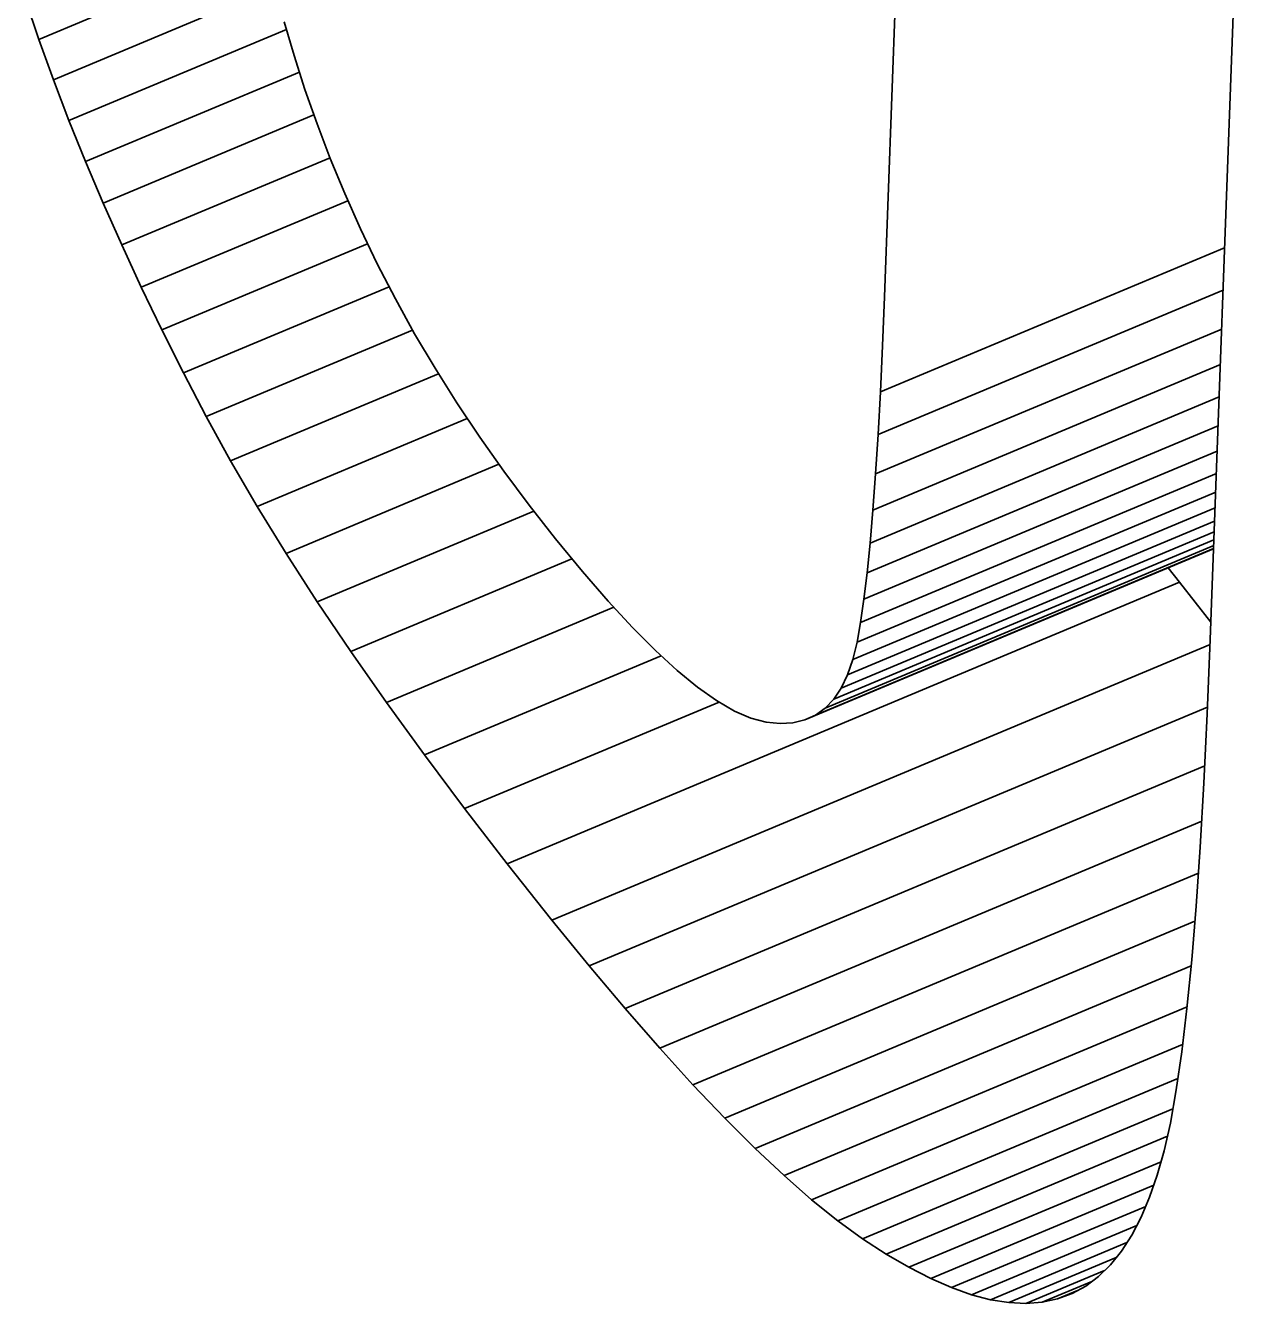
# Model space of a CAD drawing. Extents: x 23 to 417, y 3 to 294.
# Drawn here: x 282.8922 to 283.0488, y 65.3847 to 65.5479 of the extents above; entities that cross this region are included whole.
import ezdxf

# ---------------------------------------------------------------- set-up
doc = ezdxf.new("R2010")
doc.units = 0
doc.layers.get('0').update_dxf_attribs({"lineweight": 13})

# ---------------------------------------------------------------- blocks, each defined once
blk = doc.blocks.new('BLOCK3064')
at = {"color": 7, "lineweight": 35, "ltscale": 0.018894}
blk.add_line((16.12478, -66.8125), (16.15244, -66.05725), dxfattribs=at)
at = {"color": 7, "lineweight": 35, "ltscale": 0.017939}
blk.add_line((16.35912, -66.31421), (16.33287, -67.03127), dxfattribs=at)
at = {"color": 7, "lineweight": 35, "ltscale": 0.003934}
blk.add_line((15.58477, -66.64813), (15.72992, -66.58739), dxfattribs=at)
at = {"color": 7, "lineweight": 35, "ltscale": 0.003841}
blk.add_line((15.59402, -66.67388), (15.73575, -66.61456), dxfattribs=at)
at = {"color": 7, "lineweight": 35, "ltscale": 0.000672653}
blk.add_line((15.58477, -66.64813), (15.57618, -66.62264), dxfattribs=at)
at = {"color": 7, "lineweight": 35, "ltscale": 0.003765}
blk.add_line((15.60393, -66.69987), (15.74285, -66.64173), dxfattribs=at)
at = {"color": 7, "lineweight": 35, "ltscale": 0.00055823}
blk.add_line((15.74146, -66.63692), (15.74767, -66.65837), dxfattribs=at)
at = {"color": 7, "lineweight": 35, "ltscale": 0.000683788}
blk.add_line((15.59402, -66.67388), (15.58477, -66.64813), dxfattribs=at)
at = {"color": 7, "lineweight": 35, "ltscale": 0.000569178}
blk.add_line((15.74767, -66.65837), (15.75463, -66.68005), dxfattribs=at)
at = {"color": 7, "lineweight": 35, "ltscale": 0.000695552}
blk.add_line((15.60393, -66.69987), (15.59402, -66.67388), dxfattribs=at)
at = {"color": 7, "lineweight": 35, "ltscale": 0.003701}
blk.add_line((15.6145, -66.72613), (15.75107, -66.66897), dxfattribs=at)
at = {"color": 7, "lineweight": 35, "ltscale": 0.000581495}
blk.add_line((15.75463, -66.68005), (15.76235, -66.70199), dxfattribs=at)
at = {"color": 7, "lineweight": 35, "ltscale": 0.003649}
blk.add_line((15.62571, -66.75262), (15.76034, -66.69628), dxfattribs=at)
at = {"color": 7, "lineweight": 35, "ltscale": 0.000707521}
blk.add_line((15.6145, -66.72613), (15.60393, -66.69987), dxfattribs=at)
at = {"color": 7, "lineweight": 35, "ltscale": 0.000593897}
blk.add_line((15.76235, -66.70199), (15.77083, -66.72418), dxfattribs=at)
at = {"color": 7, "lineweight": 35, "ltscale": 0.000719129}
blk.add_line((15.62571, -66.75262), (15.6145, -66.72613), dxfattribs=at)
at = {"color": 7, "lineweight": 35, "ltscale": 0.003606}
blk.add_line((15.63758, -66.77936), (15.77064, -66.72368), dxfattribs=at)
at = {"color": 7, "lineweight": 35, "ltscale": 0.000606741}
blk.add_line((15.77083, -66.72418), (15.78007, -66.74662), dxfattribs=at)
at = {"color": 7, "lineweight": 35, "ltscale": 0.000615671}
blk.add_line((15.78007, -66.74662), (15.79006, -66.76913), dxfattribs=at)
at = {"color": 7, "lineweight": 35, "ltscale": 0.000731552}
blk.add_line((15.63758, -66.77936), (15.62571, -66.75262), dxfattribs=at)
at = {"color": 7, "lineweight": 35, "ltscale": 0.003576}
blk.add_line((15.65012, -66.80636), (15.78207, -66.75114), dxfattribs=at)
at = {"color": 7, "lineweight": 35, "ltscale": 0.000621477}
blk.add_line((15.79006, -66.76913), (15.80083, -66.79153), dxfattribs=at)
at = {"color": 7, "lineweight": 35, "ltscale": 0.000744223}
blk.add_line((15.65012, -66.80636), (15.63758, -66.77936), dxfattribs=at)
at = {"color": 7, "lineweight": 35, "ltscale": 0.003559}
blk.add_line((15.6633, -66.83361), (15.79464, -66.77865), dxfattribs=at)
at = {"color": 7, "lineweight": 35, "ltscale": 0.005958}
blk.add_line((16.12219, -66.87318), (16.34202, -66.78118), dxfattribs=at)
at = {"color": 7, "lineweight": 35, "ltscale": 0.000628032}
blk.add_line((15.80083, -66.79153), (15.81237, -66.81385), dxfattribs=at)
at = {"color": 7, "lineweight": 35, "ltscale": 0.000756788}
blk.add_line((15.6633, -66.83361), (15.65012, -66.80636), dxfattribs=at)
at = {"color": 7, "lineweight": 35, "ltscale": 0.003557}
blk.add_line((15.67714, -66.86111), (15.8084, -66.80618), dxfattribs=at)
at = {"color": 7, "lineweight": 35, "ltscale": 0.005971}
blk.add_line((16.12071, -66.90041), (16.34103, -66.8082), dxfattribs=at)
at = {"color": 7, "lineweight": 35, "ltscale": 0.000784896}
blk.add_line((16.12354, -66.84387), (16.12478, -66.8125), dxfattribs=at)
at = {"color": 7, "lineweight": 35, "ltscale": 0.00063462}
blk.add_line((15.81237, -66.81385), (15.82468, -66.83605), dxfattribs=at)
at = {"color": 7, "lineweight": 35, "ltscale": 0.000769523}
blk.add_line((15.67714, -66.86111), (15.6633, -66.83361), dxfattribs=at)
at = {"color": 7, "lineweight": 35, "ltscale": 0.003571}
blk.add_line((15.69163, -66.88885), (15.82338, -66.83371), dxfattribs=at)
at = {"color": 7, "lineweight": 35, "ltscale": 0.00064198}
blk.add_line((15.82468, -66.83605), (15.83776, -66.85815), dxfattribs=at)
at = {"color": 7, "lineweight": 35, "ltscale": 0.005989}
blk.add_line((16.11912, -66.92557), (16.34012, -66.83308), dxfattribs=at)
at = {"color": 7, "lineweight": 35, "ltscale": 0.000733548}
blk.add_line((16.12219, -66.87318), (16.12354, -66.84387), dxfattribs=at)
at = {"color": 7, "lineweight": 35, "ltscale": 0.000782444}
blk.add_line((15.69163, -66.88885), (15.67714, -66.86111), dxfattribs=at)
at = {"color": 7, "lineweight": 35, "ltscale": 0.003598}
blk.add_line((15.70718, -66.91715), (15.83993, -66.86159), dxfattribs=at)
at = {"color": 7, "lineweight": 35, "ltscale": 0.000649825}
blk.add_line((15.83776, -66.85815), (15.85161, -66.88014), dxfattribs=at)
at = {"color": 7, "lineweight": 35, "ltscale": 0.006013}
blk.add_line((16.11742, -66.94866), (16.33929, -66.85581), dxfattribs=at)
at = {"color": 7, "lineweight": 35, "ltscale": 0.006041}
blk.add_line((16.11561, -66.9697), (16.33854, -66.8764), dxfattribs=at)
at = {"color": 7, "lineweight": 35, "ltscale": 0.00068167}
blk.add_line((16.12071, -66.90041), (16.12219, -66.87318), dxfattribs=at)
at = {"color": 7, "lineweight": 35, "ltscale": 0.000657922}
blk.add_line((15.85161, -66.88014), (15.86623, -66.90203), dxfattribs=at)
at = {"color": 7, "lineweight": 35, "ltscale": 0.00080723}
blk.add_line((15.70718, -66.91715), (15.69163, -66.88885), dxfattribs=at)
at = {"color": 7, "lineweight": 35, "ltscale": 0.003635}
blk.add_line((15.72417, -66.94631), (15.85831, -66.89017), dxfattribs=at)
at = {"color": 7, "lineweight": 35, "ltscale": 0.000666975}
blk.add_line((15.86623, -66.90203), (15.88162, -66.92382), dxfattribs=at)
at = {"color": 7, "lineweight": 35, "ltscale": 0.006075}
blk.add_line((16.11369, -66.98865), (16.33786, -66.89484), dxfattribs=at)
at = {"color": 7, "lineweight": 35, "ltscale": 0.000630421}
blk.add_line((16.11912, -66.92557), (16.12071, -66.90041), dxfattribs=at)
at = {"color": 7, "lineweight": 35, "ltscale": 0.000843675}
blk.add_line((15.72417, -66.94631), (15.70718, -66.91715), dxfattribs=at)
at = {"color": 7, "lineweight": 35, "ltscale": 0.006115}
blk.add_line((16.11164, -67.00553), (16.33727, -66.91111), dxfattribs=at)
at = {"color": 7, "lineweight": 35, "ltscale": 0.003683}
blk.add_line((15.74262, -66.97633), (15.87853, -66.91945), dxfattribs=at)
at = {"color": 7, "lineweight": 35, "ltscale": 0.000675944}
blk.add_line((15.88162, -66.92382), (15.89778, -66.9455), dxfattribs=at)
at = {"color": 7, "lineweight": 35, "ltscale": 0.006159}
blk.add_line((16.10949, -67.02035), (16.33675, -66.92525), dxfattribs=at)
at = {"color": 7, "lineweight": 35, "ltscale": 0.000578832}
blk.add_line((16.11742, -66.94866), (16.11912, -66.92557), dxfattribs=at)
at = {"color": 7, "lineweight": 35, "ltscale": 0.006209}
blk.add_line((16.10722, -67.0331), (16.33631, -66.93722), dxfattribs=at)
at = {"color": 7, "lineweight": 35, "ltscale": 0.000880889}
blk.add_line((15.74262, -66.97633), (15.72417, -66.94631), dxfattribs=at)
at = {"color": 7, "lineweight": 35, "ltscale": 0.003747}
blk.add_line((15.76252, -67.00721), (15.90079, -66.94934), dxfattribs=at)
at = {"color": 7, "lineweight": 35, "ltscale": 0.000685945}
blk.add_line((15.89778, -66.9455), (15.91471, -66.96708), dxfattribs=at)
at = {"color": 7, "lineweight": 35, "ltscale": 0.006271}
blk.add_line((16.10454, -67.04415), (16.33594, -66.94731), dxfattribs=at)
at = {"color": 7, "lineweight": 35, "ltscale": 0.000527776}
blk.add_line((16.11561, -66.9697), (16.11742, -66.94866), dxfattribs=at)
at = {"color": 7, "lineweight": 35, "ltscale": 0.006354}
blk.add_line((16.10116, -67.05387), (16.33563, -66.95574), dxfattribs=at)
at = {"color": 7, "lineweight": 35, "ltscale": 0.000675383}
blk.add_line((15.91471, -66.96708), (15.93189, -66.98793), dxfattribs=at)
at = {"color": 7, "lineweight": 35, "ltscale": 0.006582}
blk.add_line((16.09233, -67.06936), (16.33519, -66.96772), dxfattribs=at)
at = {"color": 7, "lineweight": 35, "ltscale": 0.006458}
blk.add_line((16.0971, -67.06228), (16.33538, -66.96256), dxfattribs=at)
at = {"color": 7, "lineweight": 35, "ltscale": 0.000918504}
blk.add_line((15.76252, -67.00721), (15.74262, -66.97633), dxfattribs=at)
at = {"color": 7, "lineweight": 35, "ltscale": 0.007077}
blk.add_line((16.07387, -67.08266), (16.33499, -66.97338), dxfattribs=at)
at = {"color": 7, "lineweight": 35, "ltscale": 0.006891}
blk.add_line((16.08072, -67.07955), (16.33499, -66.97313), dxfattribs=at)
at = {"color": 7, "lineweight": 35, "ltscale": 0.006726}
blk.add_line((16.08688, -67.07512), (16.33506, -66.97126), dxfattribs=at)
at = {"color": 7, "lineweight": 35, "ltscale": 0.000476368}
blk.add_line((16.11369, -66.98865), (16.11561, -66.9697), dxfattribs=at)
at = {"color": 7, "lineweight": 35, "ltscale": 0.00383}
blk.add_line((15.78387, -67.03895), (15.92519, -66.9798), dxfattribs=at)
at = {"color": 7, "lineweight": 35, "ltscale": 0.000623348}
blk.add_line((15.93189, -66.98793), (15.94824, -67.00676), dxfattribs=at)
at = {"color": 7, "lineweight": 35, "ltscale": 0.000425019}
blk.add_line((16.11164, -67.00553), (16.11369, -66.98865), dxfattribs=at)
at = {"color": 7, "lineweight": 35, "ltscale": 0.000292414}
blk.add_line((16.31313, -66.99478), (16.30598, -66.98552), dxfattribs=at)
at = {"color": 7, "lineweight": 35, "ltscale": 0.011636}
blk.add_line((15.88377, -67.17447), (16.31313, -66.99478), dxfattribs=at)
at = {"color": 7, "lineweight": 35, "ltscale": 0.000809924}
blk.add_line((16.33327, -67.02015), (16.31313, -66.99478), dxfattribs=at)
at = {"color": 7, "lineweight": 35, "ltscale": 0.000956243}
blk.add_line((15.78387, -67.03895), (15.76252, -67.00721), dxfattribs=at)
at = {"color": 7, "lineweight": 35, "ltscale": 0.000571538}
blk.add_line((15.94824, -67.00676), (15.96376, -67.02355), dxfattribs=at)
at = {"color": 7, "lineweight": 35, "ltscale": 0.000374454}
blk.add_line((16.10949, -67.02035), (16.11164, -67.00553), dxfattribs=at)
at = {"color": 7, "lineweight": 35, "ltscale": 0.003937}
blk.add_line((15.80667, -67.07154), (15.95193, -67.01075), dxfattribs=at)
at = {"color": 7, "lineweight": 35, "ltscale": 0.000520429}
blk.add_line((15.96376, -67.02355), (15.97845, -67.0383), dxfattribs=at)
at = {"color": 7, "lineweight": 35, "ltscale": 0.000323675}
blk.add_line((16.10722, -67.0331), (16.10949, -67.02035), dxfattribs=at)
at = {"color": 7, "lineweight": 35, "ltscale": 0.000284226}
blk.add_line((16.10454, -67.04415), (16.10722, -67.0331), dxfattribs=at)
at = {"color": 7, "lineweight": 35, "ltscale": 0.001189}
blk.add_line((16.33287, -67.03127), (16.33095, -67.07879), dxfattribs=at)
at = {"color": 7, "lineweight": 35, "ltscale": 0.000994297}
blk.add_line((15.80667, -67.07154), (15.78387, -67.03895), dxfattribs=at)
at = {"color": 7, "lineweight": 35, "ltscale": 0.011392}
blk.add_line((15.91237, -67.21051), (16.33273, -67.03459), dxfattribs=at)
at = {"color": 7, "lineweight": 35, "ltscale": 0.000470113}
blk.add_line((15.97845, -67.0383), (15.9923, -67.05101), dxfattribs=at)
at = {"color": 7, "lineweight": 35, "ltscale": 0.004099}
blk.add_line((15.83092, -67.10499), (15.98215, -67.0417), dxfattribs=at)
at = {"color": 7, "lineweight": 35, "ltscale": 0.00025721}
blk.add_line((16.10116, -67.05387), (16.10454, -67.04415), dxfattribs=at)
at = {"color": 7, "lineweight": 35, "ltscale": 0.000421336}
blk.add_line((15.9923, -67.05101), (16.00534, -67.0617), dxfattribs=at)
at = {"color": 7, "lineweight": 35, "ltscale": 0.000233524}
blk.add_line((16.0971, -67.06228), (16.10116, -67.05387), dxfattribs=at)
at = {"color": 7, "lineweight": 35, "ltscale": 0.000373607}
blk.add_line((16.00534, -67.0617), (16.01753, -67.07034), dxfattribs=at)
at = {"color": 7, "lineweight": 35, "ltscale": 0.000213309}
blk.add_line((16.09233, -67.06936), (16.0971, -67.06228), dxfattribs=at)
at = {"color": 7, "lineweight": 35, "ltscale": 0.001033}
blk.add_line((15.83092, -67.10499), (15.80667, -67.07154), dxfattribs=at)
at = {"color": 7, "lineweight": 35, "ltscale": 0.004405}
blk.add_line((15.85661, -67.1393), (16.01915, -67.07128), dxfattribs=at)
at = {"color": 7, "lineweight": 35, "ltscale": 0.000328794}
blk.add_line((16.01753, -67.07034), (16.0289, -67.07695), dxfattribs=at)
at = {"color": 7, "lineweight": 35, "ltscale": 0.0001984}
blk.add_line((16.08688, -67.07512), (16.09233, -67.06936), dxfattribs=at)
at = {"color": 7, "lineweight": 35, "ltscale": 0.010702}
blk.add_line((15.93622, -67.23973), (16.33112, -67.07446), dxfattribs=at)
at = {"color": 7, "lineweight": 35, "ltscale": 0.000287195}
blk.add_line((16.0289, -67.07695), (16.03944, -67.08152), dxfattribs=at)
at = {"color": 7, "lineweight": 35, "ltscale": 0.000250547}
blk.add_line((16.03944, -67.08152), (16.04913, -67.08405), dxfattribs=at)
at = {"color": 7, "lineweight": 35, "ltscale": 0.000188125}
blk.add_line((16.07387, -67.08266), (16.08072, -67.07955), dxfattribs=at)
at = {"color": 7, "lineweight": 35, "ltscale": 0.000189687}
blk.add_line((16.08072, -67.07955), (16.08688, -67.07512), dxfattribs=at)
at = {"color": 7, "lineweight": 35, "ltscale": 0.001107}
blk.add_line((16.33095, -67.07879), (16.3288, -67.123), dxfattribs=at)
at = {"color": 7, "lineweight": 35, "ltscale": 0.000224591}
blk.add_line((16.04913, -67.08405), (16.05808, -67.08491), dxfattribs=at)
at = {"color": 7, "lineweight": 35, "ltscale": 0.000206507}
blk.add_line((16.05808, -67.08491), (16.06632, -67.08445), dxfattribs=at)
at = {"color": 7, "lineweight": 35, "ltscale": 0.000193876}
blk.add_line((16.06632, -67.08445), (16.07387, -67.08266), dxfattribs=at)
at = {"color": 7, "lineweight": 35, "ltscale": 0.001072}
blk.add_line((15.85661, -67.1393), (15.83092, -67.10499), dxfattribs=at)
at = {"color": 7, "lineweight": 35, "ltscale": 0.010032}
blk.add_line((15.95918, -67.26697), (16.32933, -67.11206), dxfattribs=at)
at = {"color": 7, "lineweight": 35, "ltscale": 0.001025}
blk.add_line((16.3288, -67.123), (16.32643, -67.16392), dxfattribs=at)
at = {"color": 7, "lineweight": 35, "ltscale": 0.001111}
blk.add_line((15.88377, -67.17447), (15.85661, -67.1393), dxfattribs=at)
at = {"color": 7, "lineweight": 35, "ltscale": 0.009381}
blk.add_line((15.98126, -67.29225), (16.32739, -67.14739), dxfattribs=at)
at = {"color": 7, "lineweight": 35, "ltscale": 0.000942291}
blk.add_line((16.32643, -67.16392), (16.32382, -67.20152), dxfattribs=at)
at = {"color": 7, "lineweight": 35, "ltscale": 0.00115}
blk.add_line((15.91237, -67.21051), (15.88377, -67.17447), dxfattribs=at)
at = {"color": 7, "lineweight": 35, "ltscale": 0.00875}
blk.add_line((16.00243, -67.31554), (16.32529, -67.18043), dxfattribs=at)
at = {"color": 7, "lineweight": 35, "ltscale": 0.000860547}
blk.add_line((16.32382, -67.20152), (16.32099, -67.23583), dxfattribs=at)
at = {"color": 7, "lineweight": 35, "ltscale": 0.000942903}
blk.add_line((15.93622, -67.23973), (15.91237, -67.21051), dxfattribs=at)
at = {"color": 7, "lineweight": 35, "ltscale": 0.008139}
blk.add_line((16.02272, -67.33686), (16.32302, -67.21119), dxfattribs=at)
at = {"color": 7, "lineweight": 35, "ltscale": 0.00077878}
blk.add_line((16.32099, -67.23583), (16.31793, -67.26683), dxfattribs=at)
at = {"color": 7, "lineweight": 35, "ltscale": 0.000890692}
blk.add_line((15.95918, -67.26697), (15.93622, -67.23973), dxfattribs=at)
at = {"color": 7, "lineweight": 35, "ltscale": 0.007547}
blk.add_line((16.04212, -67.35622), (16.32061, -67.23967), dxfattribs=at)
at = {"color": 7, "lineweight": 35, "ltscale": 0.000839017}
blk.add_line((15.98126, -67.29225), (15.95918, -67.26697), dxfattribs=at)
at = {"color": 7, "lineweight": 35, "ltscale": 0.006976}
blk.add_line((16.06063, -67.37359), (16.31802, -67.26587), dxfattribs=at)
at = {"color": 7, "lineweight": 35, "ltscale": 0.000697298}
blk.add_line((16.31793, -67.26683), (16.31463, -67.29452), dxfattribs=at)
at = {"color": 7, "lineweight": 35, "ltscale": 0.000787049}
blk.add_line((16.00243, -67.31554), (15.98126, -67.29225), dxfattribs=at)
at = {"color": 7, "lineweight": 35, "ltscale": 0.006422}
blk.add_line((16.07824, -67.38899), (16.31519, -67.28982), dxfattribs=at)
at = {"color": 7, "lineweight": 35, "ltscale": 0.000616349}
blk.add_line((16.31463, -67.29452), (16.31112, -67.31892), dxfattribs=at)
at = {"color": 7, "lineweight": 35, "ltscale": 0.00073574}
blk.add_line((16.02272, -67.33686), (16.00243, -67.31554), dxfattribs=at)
at = {"color": 7, "lineweight": 35, "ltscale": 0.005887}
blk.add_line((16.09496, -67.40241), (16.31219, -67.3115), dxfattribs=at)
at = {"color": 7, "lineweight": 35, "ltscale": 0.000535458}
blk.add_line((16.31112, -67.31892), (16.30737, -67.34001), dxfattribs=at)
at = {"color": 7, "lineweight": 35, "ltscale": 0.005371}
blk.add_line((16.1108, -67.41387), (16.30899, -67.33092), dxfattribs=at)
at = {"color": 7, "lineweight": 35, "ltscale": 0.000685162}
blk.add_line((16.04212, -67.35622), (16.02272, -67.33686), dxfattribs=at)
at = {"color": 7, "lineweight": 35, "ltscale": 0.000455621}
blk.add_line((16.30737, -67.34001), (16.30338, -67.3578), dxfattribs=at)
at = {"color": 7, "lineweight": 35, "ltscale": 0.004867}
blk.add_line((16.12589, -67.42366), (16.30546, -67.34851), dxfattribs=at)
at = {"color": 7, "lineweight": 35, "ltscale": 0.000634504}
blk.add_line((16.06063, -67.37359), (16.04212, -67.35622), dxfattribs=at)
at = {"color": 7, "lineweight": 35, "ltscale": 0.00040186}
blk.add_line((16.30338, -67.3578), (16.29902, -67.37327), dxfattribs=at)
at = {"color": 7, "lineweight": 35, "ltscale": 0.004364}
blk.add_line((16.14039, -67.43214), (16.30143, -67.36474), dxfattribs=at)
at = {"color": 7, "lineweight": 35, "ltscale": 0.000584791}
blk.add_line((16.07824, -67.38899), (16.06063, -67.37359), dxfattribs=at)
at = {"color": 7, "lineweight": 35, "ltscale": 0.000373889}
blk.add_line((16.29902, -67.37327), (16.29411, -67.38739), dxfattribs=at)
at = {"color": 7, "lineweight": 35, "ltscale": 0.003862}
blk.add_line((16.15431, -67.43929), (16.2968, -67.37966), dxfattribs=at)
at = {"color": 7, "lineweight": 35, "ltscale": 0.000536046}
blk.add_line((16.09496, -67.40241), (16.07824, -67.38899), dxfattribs=at)
at = {"color": 7, "lineweight": 35, "ltscale": 0.000347713}
blk.add_line((16.29411, -67.38739), (16.28866, -67.40019), dxfattribs=at)
at = {"color": 7, "lineweight": 35, "ltscale": 0.00336}
blk.add_line((16.16764, -67.44512), (16.29162, -67.39324), dxfattribs=at)
at = {"color": 7, "lineweight": 35, "ltscale": 0.000323207}
blk.add_line((16.28866, -67.40019), (16.28267, -67.41164), dxfattribs=at)
at = {"color": 7, "lineweight": 35, "ltscale": 0.000488676}
blk.add_line((16.1108, -67.41387), (16.09496, -67.40241), dxfattribs=at)
at = {"color": 7, "lineweight": 35, "ltscale": 0.002859}
blk.add_line((16.18038, -67.44963), (16.2859, -67.40547), dxfattribs=at)
at = {"color": 7, "lineweight": 35, "ltscale": 0.000449799}
blk.add_line((16.12589, -67.42366), (16.1108, -67.41387), dxfattribs=at)
at = {"color": 7, "lineweight": 35, "ltscale": 0.002359}
blk.add_line((16.19255, -67.45282), (16.2796, -67.41639), dxfattribs=at)
at = {"color": 7, "lineweight": 35, "ltscale": 0.000301197}
blk.add_line((16.28267, -67.41164), (16.27613, -67.42176), dxfattribs=at)
at = {"color": 7, "lineweight": 35, "ltscale": 0.00041987}
blk.add_line((16.14039, -67.43214), (16.12589, -67.42366), dxfattribs=at)
at = {"color": 7, "lineweight": 35, "ltscale": 0.000282069}
blk.add_line((16.27613, -67.42176), (16.26906, -67.43055), dxfattribs=at)
at = {"color": 7, "lineweight": 35, "ltscale": 0.00039134}
blk.add_line((16.15431, -67.43929), (16.14039, -67.43214), dxfattribs=at)
at = {"color": 7, "lineweight": 35, "ltscale": 0.00186}
blk.add_line((16.20412, -67.45468), (16.27277, -67.42595), dxfattribs=at)
at = {"color": 7, "lineweight": 35, "ltscale": 0.000266356}
blk.add_line((16.26906, -67.43055), (16.26143, -67.438), dxfattribs=at)
at = {"color": 7, "lineweight": 35, "ltscale": 0.000363781}
blk.add_line((16.16764, -67.44512), (16.15431, -67.43929), dxfattribs=at)
at = {"color": 7, "lineweight": 35, "ltscale": 0.001361}
blk.add_line((16.2151, -67.45522), (16.26533, -67.4342), dxfattribs=at)
at = {"color": 7, "lineweight": 35, "ltscale": 0.000859085}
blk.add_line((16.2255, -67.45443), (16.2572, -67.44116), dxfattribs=at)
at = {"color": 7, "lineweight": 35, "ltscale": 0.000254961}
blk.add_line((16.26143, -67.438), (16.25327, -67.44411), dxfattribs=at)
at = {"color": 7, "lineweight": 35, "ltscale": 0.000337946}
blk.add_line((16.18038, -67.44963), (16.16764, -67.44512), dxfattribs=at)
at = {"color": 7, "lineweight": 35, "ltscale": 0.000342437}
blk.add_line((16.23531, -67.45232), (16.24795, -67.44703), dxfattribs=at)
at = {"color": 7, "lineweight": 35, "ltscale": 0.000246744}
blk.add_line((16.24457, -67.44889), (16.23531, -67.45232), dxfattribs=at)
at = {"color": 7, "lineweight": 35, "ltscale": 0.000248182}
blk.add_line((16.25327, -67.44411), (16.24457, -67.44889), dxfattribs=at)
at = {"color": 7, "lineweight": 35, "ltscale": 0.000314387}
blk.add_line((16.19255, -67.45282), (16.18038, -67.44963), dxfattribs=at)
at = {"color": 7, "lineweight": 35, "ltscale": 0.000292873}
blk.add_line((16.20412, -67.45468), (16.19255, -67.45282), dxfattribs=at)
at = {"color": 7, "lineweight": 35, "ltscale": 0.000275008}
blk.add_line((16.2151, -67.45522), (16.20412, -67.45468), dxfattribs=at)
at = {"color": 7, "lineweight": 35, "ltscale": 0.000260711}
blk.add_line((16.2255, -67.45443), (16.2151, -67.45522), dxfattribs=at)
at = {"color": 7, "lineweight": 35, "ltscale": 0.000250879}
blk.add_line((16.23531, -67.45232), (16.2255, -67.45443), dxfattribs=at)

msp = doc.modelspace()

# ---------------------------------------------------------------- block references
at = {"lineweight": 0, "xscale": 0.2, "yscale": 0.2, "zscale": 0.2}
msp.add_blockref('BLOCK3064', (279.77697, 78.87574), dxfattribs=at)

doc.saveas('drawing.dxf')
